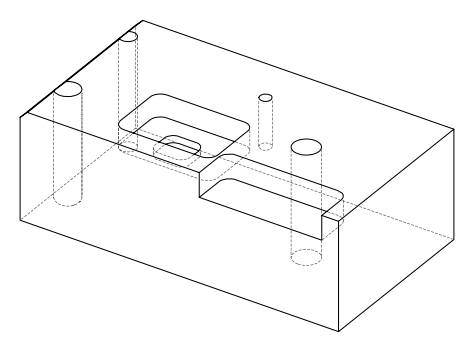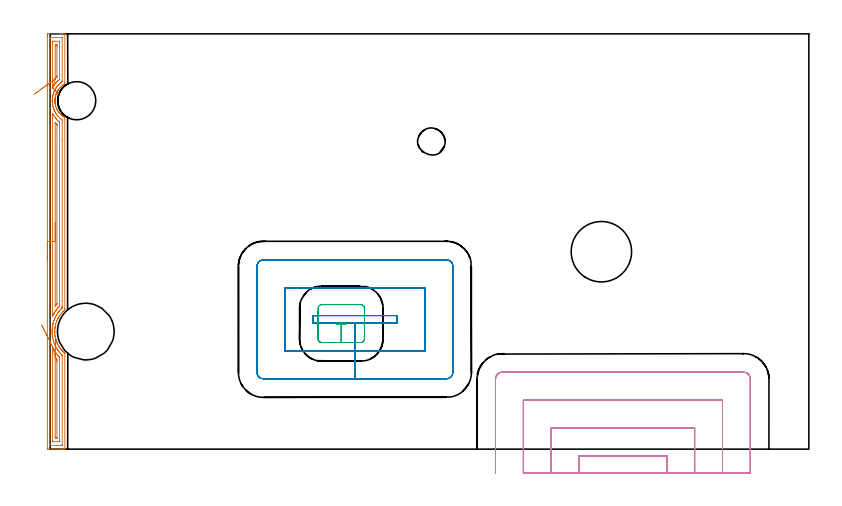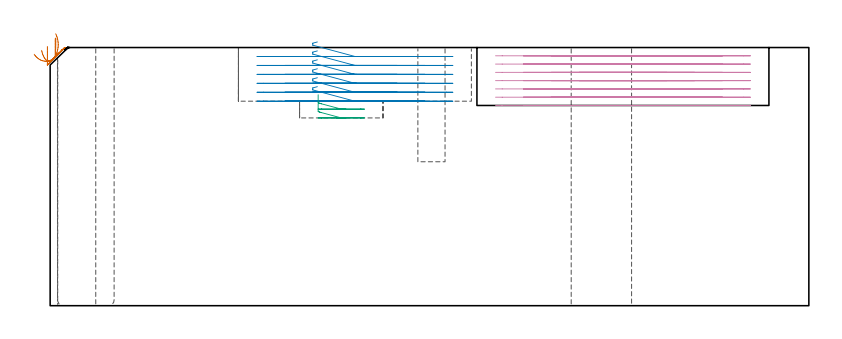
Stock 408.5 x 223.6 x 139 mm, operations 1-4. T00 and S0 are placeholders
(PLAN: 16 operations, 12 tool changes, 44.6 min)
(1 AREA_MILL | FG_CHAMFER_SURFACE | UGT0205_001 | 7.16 min | 9879 mm3)
(2 MILL_RECTANGULAR_POCKET | POCKET_RECTANGULAR_STRAIGHT | UGT0201_094 | Follow Part, ap 5, ae 75% | 8.93 min | 300004 mm3)
(3 MILL_RECTANGULAR_POCKET_1 | POCKET_RECTANGULAR_STRAIGHT_1 | UGT0201_094 | Follow Part, ap 5, ae 75% | 0.77 min | 15224 mm3)
(4 MILL_SLOT | SLOT_PARTIAL_RECTANGULAR | UGT0201_094 | Follow Part, ap 5, ae 75% | 16.83 min | 249659 mm3)
(5 MILL_THROUGH_HOLE_FROM_SOLID_MATERIAL | STEP1HOLE_1 | NXT0201_007 | Circular | 6.24 min | 100979 mm3)
(6 MILL_BLIND_HOLE_FROM_SOLID_MATERIAL | STEP1POCKET | NXT0201_011 | Spiral | 0.85 min | 10301 mm3)
(7 SPOT_DRILL | STEP1HOLE | NXT0321_9005460120000 | 0.05 min | 169 mm3)
(8 SPOT_DRILL_1 | STEP1HOLE_2 | NXT0321_9005460120000 | 0.05 min | 176 mm3)
(9 DRILL_BLIND_HOLE_INTO_CENTER | STEP1HOLE | UGT0301_178 | 0.04 min | 109 mm3)
(10 GUN_DRILL_THROUGH_HOLE | STEP1HOLE | UGT0307_001 | 0.62 min | 2564 mm3)
(11 SPADE_DRILL_TO_ENLARGE_THROUGH_HOLE | STEP1HOLE | UGT0306_003 | 0.58 min | 14142 mm3)
(12 DRILL_TO_ENLARGE_THROUGH_HOLE | STEP1HOLE | UGT0301_050 | 0.6 min | 28696 mm3)
(13 DRILL_BLIND_HOLE_INTO_CENTER_1 | STEP1HOLE_2 | NXT0301_056 | 0.06 min | 549 mm3)
(14 GUN_DRILL_THROUGH_HOLE_1 | STEP1HOLE_2 | UGT0307_005 | 0.64 min | 6810 mm3)
(15 SPADE_DRILL_TO_ENLARGE_THROUGH_HOLE_1 | STEP1HOLE_2 | UGT0306_010 | 0.59 min | 33863 mm3)
(16 DRILL_TO_ENLARGE_THROUGH_HOLE_1 | STEP1HOLE_2 | UGT0301_001 | 0.61 min | 73829 mm3)
(TOOL UGT0205_001 | Chamfer Mill 20 x 3 x 45 deg. | D20 FL50 Z2)
(TOOL UGT0201_094 | End mill 20 mm | D20 FL38 Z4)
(TOOL NXT0201_007 | ENDMILL 25mm [R216.25-25050GCK54P 1620] | D25 R3 FL54 Z5)
(TOOL NXT0201_011 | ENDMILL 12mm [2P460-1200-NA 1630] | D12 FL38 Z6)
(TOOL NXT0321_9005460120000 | NC Spot Drill, 142deg, 12mm, Carbide, Uncoated | D12 PA142 FL30 Z2)
(TOOL UGT0301_178 | Twist Drill 5.4 mm | D5.4 PA118 FL55 Z2)
(TOOL UGT0307_001 | Gun Drill 5 mm | D5 PA130 FL24 Z1)
(TOOL UGT0306_003 | Spade Drill 12.5mm | D12.5 PA132 FL10 Z2)
(TOOL UGT0301_050 | Twist Drill 20.5 mm | D20.5 PA118 FL145 Z2)
(TOOL NXT0301_056 | Carbide Drill 8.5mm [860.1-0850-026A1-MM 2214] | D8.5 PA140 FL47 Z2)
(TOOL UGT0307_005 | Gun Drill 8.3 mm | D8.3 PA130 FL24 Z1)
(TOOL UGT0306_010 | Spade Drill 19.5mm | D19.5 PA132 FL10 Z2)
(TOOL UGT0301_001 | Twist Drill 32.5 mm | D32.5 PA118 FL185 Z2)
(OP 1 AREA_MILL)
G17 G21 G94 G90
T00 M6
G54
G17 G0 G90 X-1.5 Y101.8 S1061 M3
G43 Z149. H0
Z139.6
G94 G1 Y101.838 Z138.728 F250.
Y101.952 Z137.864
Y102.141 Z137.012
Y102.403 Z136.18
Y102.737 Z135.374
Y103.14 Z134.6
Y103.608 Z133.864
Y104.14 Z133.172
Y104.729 Z132.529
Y105.372 Z131.94
Y106.064 Z131.408
Y106.8 Z130.94
Y107.574 Z130.537
Y108.38 Z130.203
Y109.212 Z129.941
Y110.064 Z129.752
Y110.928 Z129.638
Y111.8 Z129.6
Y222.435
X-1.499 Y222.986 Z129.601
X-1.497 Y223.325 Z129.602
X-1.493 Y223.59 Z129.604
X-1.165 Y223.6 Z129.932
X4.946 Z136.04
X5.492 Z136.589
X5.819 Z136.915
X6.365 Z137.461
X6.692 Z137.787
X7.649 Z138.749
X7.777 Y223.597 Z138.869
X7.898 Y223.59 Z138.988
X7.9 Y223.432 Z139.
Y197.087
X7.893 Y196.602 Z138.993
X7.525 Y196.376 Z138.625
X7.118 Y196.126 Z138.214
X7.041 Y196.074 Z138.14
X6.929 Y195.997 Z138.028
X6.478 Y195.656 Z137.577
X6.037 Y195.298 Z137.137
X5.964 Y195.234 Z137.063
X5.528 Y194.81 Z136.626
X5.147 Y194.413 Z136.244
X5.083 Y194.341 Z136.182
X4.726 Y193.9 Z135.825
X4.387 Y193.449 Z135.485
X4.364 Y193.415 Z135.462
X4.255 Y193.254 Z135.353
X4.14 Y193.068 Z135.237
X4.04 Y192.908 Z135.138
X3.835 Y192.557 Z134.934
X3.606 Y192.113 Z134.706
X3.426 Y191.729 Z134.522
X3.395 Y191.664 Z134.491
X3.364 Y191.596 Z134.462
X3.305 Y191.444 Z134.403
X3.244 Y191.282 Z134.339
X3.205 Y191.186 Z134.303
X3.2 Y191.171 Z134.298
X3.06 Y190.772 Z134.158
X2.946 Y190.389 Z134.043
X2.927 Y190.327 Z134.025
X2.813 Y189.88 Z133.912
X2.772 Y189.68 Z133.871
X2.722 Y189.434 Z133.821
X2.663 Y189.05 Z133.757
X2.652 Y188.987 Z133.747
X2.6 Y188.541 Z133.697
X2.594 Y188.457 Z133.691
X2.575 Y188.157 Z133.666
X2.57 Y188.095 Z133.662
X2.56 Y187.857 Z133.656
X2.557 Y187.744 Z133.649
X2.556 Y187.708
X2.553 Y187.65 Z133.648
X2.565 Y187.264 Z133.655
X2.566 Y187.202 Z133.658
X2.579 Y187.001 Z133.67
X2.592 Y186.756 Z133.687
X2.612 Y186.566 Z133.707
X2.633 Y186.371 Z133.727
X2.638 Y186.31 Z133.735
X2.646 Y186.255 Z133.744
X2.704 Y185.863 Z133.804
X2.78 Y185.477 Z133.877
X2.791 Y185.418 Z133.889
X2.9 Y184.971 Z133.997
X3.029 Y184.526 Z134.125
X3.182 Y184.078 Z134.279
X3.35 Y183.633 Z134.45
X3.566 Y183.169 Z134.663
X3.651 Y182.999 Z134.75
X3.782 Y182.741 Z134.881
X4.012 Y182.34 Z135.109
X4.073 Y182.242 Z135.17
X4.256 Y181.945 Z135.353
X4.321 Y181.849 Z135.418
X4.537 Y181.552 Z135.637
X4.652 Y181.397 Z135.748
X4.655 Y181.393 Z135.751
X4.998 Y180.956 Z136.098
X5.146 Y180.788 Z136.245
X5.495 Y180.42 Z136.594
X5.799 Y180.119 Z136.899
X5.855 Y180.064 Z136.955
X6.038 Y179.904 Z137.136
X6.504 Y179.524 Z137.603
X6.692 Y179.381 Z137.789
X6.894 Y179.226 Z137.994
X6.928 Y179.2 Z138.028
X7.129 Y179.072 Z138.224
X7.392 Y178.902 Z138.49
X7.779 Y178.668 Z138.877
X7.822 Y178.64 Z138.918
X7.896 Y178.59 Z138.99
X7.9 Y178.333 Z139.
Y75.631
X7.899 Y74.99 Z138.986
X7.766 Y74.868 Z138.863
X7.655 Y74.768 Z138.753
X7.623 Y74.738 Z138.722
X7.565 Y74.683 Z138.662
X6.928 Y74.088 Z138.028
X6.718 Y73.876 Z137.818
X6.11 Y73.2 Z137.207
X6.058 Y73.143 Z137.157
X6.037 Y73.12 Z137.136
X5.921 Y72.983 Z137.02
X5.577 Y72.542 Z136.676
X5.24 Y72.091 Z136.34
X5.146 Y71.953 Z136.245
X4.946 Y71.64 Z136.046
X4.664 Y71.199 Z135.764
X4.255 Y70.489 Z135.353
X4.159 Y70.306 Z135.257
X4.143 Y70.273 Z135.24
X4.073 Y70.131 Z135.171
X3.94 Y69.862 Z135.04
X3.916 Y69.808 Z135.016
X3.736 Y69.414 Z134.833
X3.552 Y68.969 Z134.647
X3.375 Y68.522 Z134.474
X3.088 Y67.629 Z134.185
X2.909 Y66.948 Z134.007
X2.875 Y66.819 Z133.974
X2.854 Y66.737 Z133.952
X2.674 Y65.845 Z133.77
X2.668 Y65.807 Z133.763
X2.601 Y65.399 Z133.698
X2.547 Y64.952 Z133.646
X2.541 Y64.881 Z133.64
X2.475 Y64.069 Z133.568
X2.474 Y64.021 Z133.566
X2.472 Y63.879 Z133.564
X2.466 Y63.704 Z133.563
X2.465 Y63.581 Z133.557
X2.463 Y63.339 Z133.553
X2.458 Y63.168 Z133.552
X2.459 Y63.162
X2.465 Y62.834 Z133.554
X2.473 Y62.531 Z133.569
X2.49 Y62.275 Z133.588
X2.585 Y61.383 Z133.677
X2.639 Y61.024 Z133.736
X2.698 Y60.649 Z133.793
X2.723 Y60.491 Z133.818
X2.917 Y59.598 Z134.015
X3.165 Y58.706 Z134.264
X3.269 Y58.38 Z134.369
X3.327 Y58.216 Z134.424
X3.363 Y58.11 Z134.463
X3.37 Y58.092 Z134.469
X3.484 Y57.79 Z134.584
X3.61 Y57.483 Z134.707
X3.659 Y57.366 Z134.755
X3.782 Y57.08 Z134.882
X3.853 Y56.921 Z134.951
X4.049 Y56.514 Z135.148
X4.299 Y56.029 Z135.397
X4.364 Y55.915 Z135.462
X4.557 Y55.58 Z135.653
X4.825 Y55.136 Z135.921
X4.983 Y54.89 Z136.081
X5.055 Y54.784 Z136.153
X5.147 Y54.648 Z136.244
X5.436 Y54.244 Z136.534
X5.732 Y53.859 Z136.831
X5.814 Y53.757 Z136.914
X6.038 Y53.48 Z137.136
X6.11 Y53.394 Z137.208
X6.146 Y53.352 Z137.244
X6.533 Y52.926 Z137.631
X6.598 Y52.858 Z137.695
X6.977 Y52.459 Z138.075
X7.129 Y52.317 Z138.226
X7.394 Y52.068 Z138.492
X7.509 Y51.965 Z138.608
X7.679 Y51.813 Z138.779
X7.856 Y51.653 Z138.951
X7.896 Y51.61 Z138.989
X7.9 Y51.518 Z139.
Y0.167
X7.897 Y0.01 Z138.988
X7.777 Y0.003 Z138.869
X7.649 Y0. Z138.749
X7.347 Z138.446
X6.692 Z137.787
X5.492 Z136.589
X4.946 Z136.04
X-1.092 Z130.005
X-1.165 Y0.002 Z129.932
X-1.493 Y0.01 Z129.604
X-1.497 Y0.275 Z129.602
X-1.499 Y0.614 Z129.601
X-1.5 Y0.956 Z129.6
Y111.8
X-0.086 Z131.014
Y220.988
X-0.085 Y221.2 Z131.015
X-0.081 Y221.54 Z131.019
X-0.079 Y221.58 Z131.021
X-0.074 Y221.59 Z131.026
X-0.045 Y221.593 Z131.055
X0.059 Y221.598 Z131.159
X0.19 Y221.6 Z131.29
X6.302 Z137.402
X6.441 Y221.597 Z137.541
X6.47 Y221.594 Z137.57
X6.479 Y221.59 Z137.579
X6.481 Y221.582 Z137.581
X6.484 Y221.549 Z137.584
X6.485 Y221.412 Z137.585
Y198.192
X6.483 Y197.98 Z137.583
X6.481 Y197.939 Z137.581
X6.479 Y197.923 Z137.579
X6.457 Y197.904 Z137.557
X6.372 Y197.839 Z137.472
X6.257 Y197.754 Z137.357
X6.132 Y197.66 Z137.232
X5.819 Y197.42 Z136.919
X5.636 Y197.275 Z136.736
X5.406 Y197.087 Z136.506
X5.16 Y196.868 Z136.26
X4.946 Y196.665 Z136.046
X4.712 Y196.434 Z135.812
X4.476 Y196.194 Z135.576
X4.28 Y195.982 Z135.38
X4.073 Y195.74 Z135.173
X3.878 Y195.501 Z134.978
X3.721 Y195.301 Z134.821
X3.497 Y194.998 Z134.597
X3.2 Y194.578 Z134.3
X3.133 Y194.476 Z134.233
X3.091 Y194.408 Z134.191
X2.805 Y193.919 Z133.905
X2.585 Y193.515 Z133.685
X2.496 Y193.342 Z133.596
X2.327 Y193.001 Z133.427
X2.209 Y192.743 Z133.309
X2.157 Y192.622 Z133.257
X1.957 Y192.107 Z133.057
X1.824 Y191.729 Z132.924
X1.732 Y191.444 Z132.832
X1.555 Y190.836 Z132.655
X1.543 Y190.79 Z132.643
X1.454 Y190.427 Z132.554
X1.373 Y190.025 Z132.473
X1.359 Y189.943 Z132.459
X1.255 Y189.254 Z132.355
X1.231 Y189.05 Z132.331
X1.177 Y188.44 Z132.277
X1.16 Y188.157 Z132.26
X1.144 Y187.58 Z132.244
X1.152 Y187.264 Z132.252
X1.184 Y186.647 Z132.284
X1.208 Y186.371 Z132.308
X1.298 Y185.637 Z132.398
X1.323 Y185.477 Z132.423
X1.454 Y184.77 Z132.554
X1.504 Y184.559 Z132.604
X1.709 Y183.822 Z132.809
X1.749 Y183.691 Z132.849
X1.903 Y183.232 Z133.003
X2.068 Y182.798 Z133.168
X2.143 Y182.61 Z133.243
X2.327 Y182.201 Z133.427
X2.47 Y181.905 Z133.57
X2.62 Y181.606 Z133.72
X2.962 Y181.012 Z134.062
X3.2 Y180.626 Z134.3
X3.56 Y180.119 Z134.66
X4.073 Y179.456 Z135.173
X4.274 Y179.226 Z135.374
X4.946 Y178.534 Z136.046
X5.158 Y178.333 Z136.258
X5.819 Y177.784 Z136.919
X6.256 Y177.44 Z137.356
X6.479 Y177.263 Z137.579
X6.481 Y177.099 Z137.581
X6.485 Y176.759 Z137.585
X6.486 Y166.656 Z137.586
X6.485 Y76.736 Z137.585
Y76.524
X6.481 Y76.184 Z137.581
X6.479 Y76.1 Z137.579
X6.47 Y76.069 Z137.57
X6.448 Y76.045 Z137.548
X6.367 Y75.964 Z137.467
X6.026 Y75.631 Z137.126
X5.923 Y75.525 Z137.023
X5.819 Y75.415 Z136.919
X5.5 Y75.064 Z136.6
X5.208 Y74.738 Z136.308
X5.086 Y74.595 Z136.186
X4.946 Y74.425 Z136.046
X4.694 Y74.103 Z135.794
X4.497 Y73.845 Z135.597
X4.317 Y73.595 Z135.417
X4.073 Y73.248 Z135.173
X3.956 Y73.071 Z135.056
X3.88 Y72.952 Z134.98
X3.616 Y72.526 Z134.716
X3.336 Y72.059 Z134.436
X3.304 Y72.005 Z134.404
X3.285 Y71.972 Z134.385
X3.2 Y71.818 Z134.3
X2.978 Y71.392 Z134.078
X2.866 Y71.166 Z133.966
X2.691 Y70.794 Z133.791
X2.453 Y70.273 Z133.553
X2.43 Y70.22 Z133.53
X2.414 Y70.183 Z133.514
X2.327 Y69.97 Z133.427
X2.165 Y69.545 Z133.265
X2.105 Y69.38 Z133.205
X1.942 Y68.881 Z133.042
X1.816 Y68.487 Z132.916
X1.735 Y68.199 Z132.835
X1.57 Y67.594 Z132.67
X1.556 Y67.541 Z132.656
X1.546 Y67.499 Z132.646
X1.454 Y67.089 Z132.554
X1.389 Y66.767 Z132.489
X1.376 Y66.7 Z132.476
X1.255 Y66.011 Z132.355
X1.222 Y65.807 Z132.322
X1.152 Y65.223 Z132.252
X1.125 Y64.914 Z132.225
X1.082 Y64.401 Z132.182
X1.063 Y64.021 Z132.163
X1.053 Y63.538 Z132.153
X1.049 Y63.128 Z132.149
X1.057 Y62.641 Z132.157
X1.078 Y62.235 Z132.178
X1.126 Y61.677 Z132.226
X1.161 Y61.342 Z132.261
X1.196 Y61.033 Z132.296
X1.248 Y60.659 Z132.348
X1.282 Y60.449 Z132.382
X1.346 Y60.064 Z132.446
X1.443 Y59.567 Z132.543
X1.445 Y59.556 Z132.545
X1.454 Y59.516 Z132.554
X1.664 Y58.663 Z132.764
X1.743 Y58.367 Z132.843
X1.919 Y57.77 Z133.019
X2.166 Y57.041 Z133.266
X2.229 Y56.877 Z133.329
X2.327 Y56.633 Z133.427
X2.607 Y55.984 Z133.707
X2.856 Y55.443 Z133.956
X3.037 Y55.091 Z134.137
X3.2 Y54.784 Z134.3
X3.54 Y54.198 Z134.64
X3.743 Y53.861 Z134.843
X4.073 Y53.342 Z135.173
X4.098 Y53.305 Z135.198
X4.156 Y53.22 Z135.256
X4.765 Y52.411 Z135.865
X4.946 Y52.182 Z136.046
X5.243 Y51.825 Z136.343
X5.516 Y51.518 Z136.616
X5.819 Y51.195 Z136.919
X6.374 Y50.625 Z137.474
X6.457 Y50.538 Z137.557
X6.479 Y50.513 Z137.579
X6.481 Y50.496 Z137.581
X6.484 Y50.455 Z137.584
X6.485 Y50.285 Z137.585
X6.486 Y2.612 Z137.586
X6.485 Y2.4 Z137.585
X6.481 Y2.06 Z137.581
X6.479 Y2.02 Z137.579
X6.474 Y2.01 Z137.574
X6.445 Y2.007 Z137.545
X6.341 Y2.003 Z137.441
X6.21 Y2. Z137.31
X0.098 Z131.198
X-0.041 Y2.003 Z131.059
X-0.07 Y2.006 Z131.03
X-0.079 Y2.01 Z131.021
X-0.081 Y2.018 Z131.019
X-0.084 Y2.051 Z131.016
X-0.085 Y2.188 Z131.015
X-0.086 Y111.8 Z131.014
X1.328 Z132.428
X1.329 Y180.247 Z132.429
X1.33 Y180.376 Z132.43
X1.334 Y180.632 Z132.434
X1.335 Y180.679 Z132.435
X1.349 Y180.659 Z132.449
X1.396 Y180.576 Z132.496
X1.454 Y180.472 Z132.554
X1.652 Y180.119 Z132.752
X1.929 Y179.633 Z133.029
X2.19 Y179.226 Z133.29
X2.327 Y179.031 Z133.427
X2.846 Y178.333 Z133.946
X3.2 Y177.882 Z134.3
X3.606 Y177.44 Z134.706
X4.073 Y176.959 Z135.173
X4.516 Y176.547 Z135.616
X4.946 Y176.179 Z136.046
X5.011 Y176.122 Z136.111
X5.043 Y176.091 Z136.143
X5.057 Y176.076 Z136.157
X5.064 Y176.037 Z136.164
X5.069 Y175.782 Z136.169
X5.071 Y175.654 Z136.171
Y77.417
X5.07 Y77.29 Z136.17
X5.066 Y77.162 Z136.166
X5.064 Y77.131 Z136.164
X5.055 Y77.117 Z136.155
X5.027 Y77.083 Z136.127
X4.525 Y76.524 Z135.625
X4.312 Y76.28 Z135.412
X4.073 Y75.999 Z135.173
X3.91 Y75.798 Z135.01
X3.78 Y75.631 Z134.88
X3.2 Y74.851 Z134.3
X3.153 Y74.786 Z134.253
X3.121 Y74.738 Z134.221
X2.806 Y74.248 Z133.906
X2.549 Y73.845 Z133.649
X2.464 Y73.705 Z133.564
X2.327 Y73.471 Z133.427
X2.141 Y73.142 Z133.241
X2.036 Y72.952 Z133.136
X1.832 Y72.565 Z132.932
X1.582 Y72.059 Z132.682
X1.336 Y71.541 Z132.436
X1.333 Y71.674 Z132.433
X1.33 Y71.931 Z132.43
X1.329 Y72.059 Z132.429
X1.328 Y72.187 Z132.428
Y111.8
X2.743 Z133.843
Y175.228
X2.745 Y175.654 Z133.845
X2.747 Y175.814 Z133.847
X2.748 Y175.821 Z133.848
X2.758 Y175.815 Z133.858
X2.815 Y175.763 Z133.915
X3.591 Y174.999 Z134.691
X3.63 Y174.957 Z134.73
X3.648 Y174.937 Z134.748
X3.65 Y174.915 Z134.75
X3.653 Y174.761 Z134.753
X3.657 Y174.294 Z134.757
Y78.31
X3.655 Y78.193 Z134.755
X3.653 Y78.136 Z134.753
X3.65 Y78.111 Z134.75
X3.635 Y78.091 Z134.735
X3.534 Y77.969 Z134.634
X3.2 Y77.58 Z134.3
X3.127 Y77.492 Z134.227
X2.792 Y77.084 Z133.892
X2.749 Y77.035 Z133.849
X2.747 Y77.095 Z133.847
X2.744 Y77.201 Z133.844
X2.743 Y77.317 Z133.843
Y77.417
Y111.8
Y112.672 Z133.881
Y113.536 Z133.995
Y114.388 Z134.183
Y115.22 Z134.446
Y116.026 Z134.78
Y116.8 Z135.182
Y117.536 Z135.651
Y118.228 Z136.182
Y118.871 Z136.772
Y119.46 Z137.415
Y119.992 Z138.107
Y120.46 Z138.843
Y120.863 Z139.617
Y121.197 Z140.422
Y121.459 Z141.255
Y121.648 Z142.106
Y121.762 Z142.971
Y121.8 Z143.843
G0 Z149.
X-4.584 Y66.867
Z137.474
G1 X-4.409 Y66.517 Z136.694
X-4.204 Y66.108 Z135.951
X-3.971 Y65.643 Z135.251
X-3.711 Y65.124 Z134.599
X-3.427 Y64.557 Z134.
X-3.12 Y63.946 Z133.459
X-2.794 Y63.295 Z132.979
X-2.45 Y62.608 Z132.565
X-2.091 Y61.892 Z132.219
X-1.72 Y61.152 Z131.944
X-1.339 Y60.393 Z131.742
X-0.953 Y59.622 Z131.616
X-0.562 Y58.843 Z131.564
X-0.171 Y58.064 Z131.589
X0.217 Y57.289 Z131.69
X0.6 Y56.525 Z131.866
X0.974 Y55.778 Z132.116
X1.338 Y55.053 Z132.438
X1.753 Y54.198 Z132.853
X1.95 Y53.812 Z133.05
X2.226 Y53.305 Z133.326
X2.327 Y53.128 Z133.427
X2.764 Y52.411 Z133.864
X3.2 Y51.759 Z134.3
X3.374 Y51.518 Z134.474
X3.939 Y50.763 Z135.039
X4.05 Y50.625 Z135.15
X4.073 Y50.598 Z135.173
X4.47 Y50.141 Z135.57
X4.835 Y49.732 Z135.935
X4.946 Y49.609 Z136.046
X5.037 Y49.507 Z136.137
X5.057 Y49.484 Z136.157
X5.064 Y49.394 Z136.164
X5.068 Y49.224 Z136.168
X5.071 Y48.967 Z136.171
Y4.951
X5.069 Y4.186 Z136.169
X5.067 Y4.062 Z136.167
X5.065 Y4.023 Z136.165
X5.036 Y4.01 Z136.136
X4.946 Y4.008 Z136.046
X4.255 Y4.001 Z135.355
X1.454 Z132.554
X1.393 Y4.002 Z132.493
X1.346 Y4.007 Z132.446
X1.336 Y4.01 Z132.436
X1.333 Y4.023 Z132.433
X1.331 Y4.058 Z132.431
X1.329 Y4.186 Z132.429
Y4.314
Y54.711
X1.331 Y54.881 Z132.431
X1.335 Y55.017 Z132.435
X1.338 Y55.053 Z132.438
X2.749 Y49.566 Z133.849
X3.65 Y48.484 Z134.75
X3.653 Y48.375 Z134.753
X3.656 Y47.946 Z134.756
X3.657 Y47.479 Z134.757
Y47.053
X3.656 Y6.242 Z134.756
X3.654 Y6.117 Z134.754
X3.65 Y6.036 Z134.75
X3.644 Y6.01 Z134.744
X3.622 Y6.008 Z134.722
X3.2 Y6. Z134.3
X3.173 Z134.273
X2.786 Y6.01 Z133.886
X2.749 Y6.015 Z133.849
X2.746 Y6.045 Z133.846
X2.744 Y6.091 Z133.844
X2.743 Y6.136 Z133.843
Y6.44
Y48.839
X2.744 Y49.306 Z133.844
X2.746 Y49.463 Z133.846
X2.749 Y49.566 Z133.849
X2.775 Y50.436 Z133.913
X2.8 Y51.297 Z134.052
X2.825 Y52.142 Z134.266
X2.849 Y52.966 Z134.553
X2.873 Y53.761 Z134.91
X2.895 Y54.522 Z135.336
X2.917 Y55.244 Z135.826
X2.937 Y55.92 Z136.377
X2.955 Y56.545 Z136.985
X2.972 Y57.115 Z137.645
X2.987 Y57.625 Z138.353
X3. Y58.072 Z139.102
X3.011 Y58.451 Z139.888
X3.02 Y58.761 Z140.703
X3.027 Y58.999 Z141.542
X3.032 Y59.162 Z142.399
X3.035 Y59.251 Z143.267
Y59.263 Z144.139
G0 Z149.
X2.968 Y192.964
Z146.401
G1 X3.314 Y192.632 Z145.672
X3.613 Y192.346 Z144.904
X3.862 Y192.107 Z144.103
X4.06 Y191.917 Z143.275
X4.205 Y191.778 Z142.426
X4.296 Y191.69 Z141.563
X4.333 Y191.655 Z140.692
X4.314 Y191.673 Z139.82
X4.241 Y191.743 Z138.954
X4.114 Y191.865 Z138.099
X3.933 Y192.039 Z137.264
X3.7 Y192.262 Z136.453
X3.418 Y192.533 Z135.673
X3.087 Y192.85 Z134.931
X2.711 Y193.21 Z134.231
X2.292 Y193.612 Z133.58
X1.834 Y194.051 Z132.981
X1.34 Y194.524 Z132.44
X1.333 Y194.532 Z132.433
X1.331 Y194.534 Z132.431
X1.329 Y195.301 Z132.429
X1.328 Y195.429 Z132.428
X1.329 Y218.649 Z132.429
X1.331 Y219.414 Z132.431
X1.333 Y219.538 Z132.433
X1.335 Y219.577 Z132.435
X1.364 Y219.59 Z132.464
X1.454 Y219.592 Z132.554
X2.145 Y219.599 Z133.245
X4.946 Z136.046
X5.007 Y219.598 Z136.107
X5.054 Y219.593 Z136.154
X5.064 Y219.59 Z136.164
X5.067 Y219.577 Z136.167
X5.069 Y219.542 Z136.169
X5.071 Y219.414 Z136.171
Y219.286
Y199.639
X5.069 Y199.51 Z136.169
X5.064 Y199.254 Z136.164
X5.058 Y199.126 Z136.158
X5.026 Y199.097 Z136.126
X4.946 Y199.027 Z136.046
X4.763 Y198.873 Z135.863
X4.39 Y198.545 Z135.49
X4.073 Y198.246 Z135.173
X3.94 Y198.116 Z135.04
X3.806 Y197.98 Z134.906
X3.51 Y197.664 Z134.61
X3.2 Y197.316 Z134.3
X3.096 Y197.193 Z134.196
X3.011 Y197.087 Z134.111
X2.354 Y196.222 Z133.454
X2.331 Y196.19 Z133.431
X2.327 Y196.183 Z133.427
X1.987 Y195.649 Z133.087
X1.777 Y195.301 Z132.877
X1.657 Y195.093 Z132.757
X1.34 Y194.524 Z132.44
X2.747 Y199.379 Z133.847
Y199.383
X2.744 Y199.432 Z133.844
X2.743 Y199.48 Z133.843
Y199.766
Y217.202
X2.744 Y217.358 Z133.844
X2.746 Y217.483 Z133.846
X2.75 Y217.564 Z133.85
X2.756 Y217.59 Z133.856
X3.227 Y217.6 Z134.327
X3.614 Y217.59 Z134.714
X3.651 Y217.585 Z134.751
X3.654 Y217.555 Z134.754
X3.656 Y217.509 Z134.756
X3.657 Y217.464 Z134.757
Y217.16
Y201.127
X3.656 Y200.66 Z134.756
X3.653 Y200.426 Z134.753
X3.65 Y200.31 Z134.75
X3.641 Y200.265 Z134.741
X3.137 Y199.766 Z134.237
X2.804 Y199.429 Z133.904
X2.761 Y199.389 Z133.861
X2.747 Y199.379 Z133.847
X2.181 Y198.963 Z133.33
X1.581 Y198.522 Z132.876
X0.951 Y198.059 Z132.489
X0.296 Y197.578 Z132.171
X-0.378 Y197.083 Z131.925
X-1.067 Y196.576 Z131.753
X-1.766 Y196.063 Z131.657
X-2.469 Y195.546 Z131.636
X-3.171 Y195.031 Z131.691
X-3.866 Y194.52 Z131.822
X-4.549 Y194.018 Z132.028
X-5.215 Y193.529 Z132.306
X-5.859 Y193.056 Z132.656
X-6.476 Y192.602 Z133.074
X-7.062 Y192.172 Z133.558
X-7.611 Y191.769 Z134.102
X-8.12 Y191.395 Z134.704
X-8.584 Y191.054 Z135.359
G0 Z149.
M5
M2
(OP 2 MILL_RECTANGULAR_POCKET)
G17 G21 G94 G90
T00 M6
G54
G17 G0 G90 X143.872 Y71.9 S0 M3
G43 Z149. H0
Z142.
G94 G1 X141.4 Z141.337 F250.
Y67.9 Z140.266
X164.1 Z134.183
X186.8 F500.
Y71.9
X141.4
Y67.9
X164.1
Y52.9
X201.8
Y86.9
X126.4
Y52.9
X164.1
Y37.9
X213.4
G3 X216.8 Y41.3 R3.4
G1 Y98.5
G3 X213.4 Y101.9 R3.4
G1 X114.8
G3 X111.4 Y98.5 R3.4
G1 Y41.3
G3 X114.8 Y37.9 R3.4
G1 X164.1
X165.1
G0 X143.872 Y71.9 Z137.183
G1 X141.4 Z136.521 F250.
Y67.9 Z135.449
X164.1 Z129.367
X186.8 F500.
Y71.9
X141.4
Y67.9
X164.1
Y52.9
X201.8
Y86.9
X126.4
Y52.9
X164.1
Y37.9
X213.4
G3 X216.8 Y41.3 R3.4
G1 Y98.5
G3 X213.4 Y101.9 R3.4
G1 X114.8
G3 X111.4 Y98.5 R3.4
G1 Y41.3
G3 X114.8 Y37.9 R3.4
G1 X164.1
X165.1
G0 X143.872 Y71.9 Z132.367
G1 X141.4 Z131.704 F250.
Y67.9 Z130.632
X164.1 Z124.55
X186.8 F500.
Y71.9
X141.4
Y67.9
X164.1
Y52.9
X201.8
Y86.9
X126.4
Y52.9
X164.1
Y37.9
X213.4
G3 X216.8 Y41.3 R3.4
G1 Y98.5
G3 X213.4 Y101.9 R3.4
G1 X114.8
G3 X111.4 Y98.5 R3.4
G1 Y41.3
G3 X114.8 Y37.9 R3.4
G1 X164.1
X165.1
G0 X143.872 Y71.9 Z127.55
G1 X141.4 Z126.888 F250.
Y67.9 Z125.816
X164.1 Z119.733
X186.8 F500.
Y71.9
X141.4
Y67.9
X164.1
Y52.9
X201.8
Y86.9
X126.4
Y52.9
X164.1
Y37.9
X213.4
G3 X216.8 Y41.3 R3.4
G1 Y98.5
G3 X213.4 Y101.9 R3.4
G1 X114.8
G3 X111.4 Y98.5 R3.4
G1 Y41.3
G3 X114.8 Y37.9 R3.4
G1 X164.1
X165.1
G0 X143.872 Y71.9 Z122.733
G1 X141.4 Z122.071 F250.
Y67.9 Z120.999
X164.1 Z114.917
X186.8 F500.
Y71.9
X141.4
Y67.9
X164.1
Y52.9
X201.8
Y86.9
X126.4
Y52.9
X164.1
Y37.9
X213.4
G3 X216.8 Y41.3 R3.4
G1 Y98.5
G3 X213.4 Y101.9 R3.4
G1 X114.8
G3 X111.4 Y98.5 R3.4
G1 Y41.3
G3 X114.8 Y37.9 R3.4
G1 X164.1
X165.1
G0 X143.872 Y71.9 Z117.917
G1 X141.4 Z117.254 F250.
Y67.9 Z116.182
X164.1 Z110.1
X186.8 F500.
Y71.9
X141.4
Y67.9
X164.1
Y52.9
X201.8
Y86.9
X126.4
Y52.9
X164.1
Y37.9
X213.4
G3 X216.8 Y41.3 R3.4
G1 Y98.5
G3 X213.4 Y101.9 R3.4
G1 X114.8
G3 X111.4 Y98.5 R3.4
G1 Y41.3
G3 X114.8 Y37.9 R3.4
G1 X164.1
X165.1
G0 Z149.
M5
M2
(OP 3 MILL_RECTANGULAR_POCKET_1)
G17 G21 G94 G90
T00 M6
G54
G17 G0 G90 X144.3 Y74.639 S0 M3
G43 Z149. H0
Z113.575
G94 G1 Y59.162 Z109.428 F250.
X144.367 Y58.781 Z109.324
X144.51 Y58.421 Z109.22
X144.723 Y58.097 Z109.116
X144.997 Y57.823 Z109.013
X145.321 Y57.61 Z108.909
X145.681 Y57.467 Z108.805
X146.062 Y57.4 Z108.701
X156.75 Z105.837
Y67.4
X159.2 F500.
Y67.8
X154.3
Y67.4
X156.75
Y57.4
X167.3
G3 X169.2 Y59.3 R1.9
G1 Y75.9
G3 X167.3 Y77.8 R1.9
G1 X146.2
G3 X144.3 Y75.9 R1.9
G1 Y59.3
G3 X146.2 Y57.4 R1.9
G1 X156.75
X157.75
G0 X144.3 Y74.639 Z108.837
G1 Y59.162 Z104.69 F250.
X144.367 Y58.781 Z104.587
X144.51 Y58.421 Z104.483
X144.723 Y58.097 Z104.379
X144.997 Y57.823 Z104.275
X145.321 Y57.61 Z104.171
X145.681 Y57.467 Z104.068
X146.062 Y57.4 Z103.964
X156.75 Z101.1
Y67.4
X159.2 F500.
Y67.8
X154.3
Y67.4
X156.75
Y57.4
X167.3
G3 X169.2 Y59.3 R1.9
G1 Y75.9
G3 X167.3 Y77.8 R1.9
G1 X146.2
G3 X144.3 Y75.9 R1.9
G1 Y59.3
G3 X146.2 Y57.4 R1.9
G1 X156.75
X157.75
G0 Z149.
M5
M2
(OP 4 MILL_SLOT)
G17 G21 G94 G90
T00 M6
G54
G17 G0 G90 X332. Y-13. S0 M3
G43 Z149. H0
Z134.543
G94 G1 Y-10. F250.
Y-3.6 F500.
X284.8
Y-10.
Y-13. F250.
X347.
Y-10.
Y11.4 F500.
X269.8
Y-10.
Y-13. F250.
X362.
Y-10.
Y26.4 F500.
X254.8
Y-10.
Y-13. F250.
X377.
Y-10.
Y37.8 F500.
G3 X373.4 Y41.4 R3.6
G1 X243.4
G3 X239.8 Y37.8 R3.6
G1 Y-10.
Y-13. F250.
G0 X332. Z130.086
G1 Y-10.
Y-3.6 F500.
X284.8
Y-10.
Y-13. F250.
X347.
Y-10.
Y11.4 F500.
X269.8
Y-10.
Y-13. F250.
X362.
Y-10.
Y26.4 F500.
X254.8
Y-10.
Y-13. F250.
X377.
Y-10.
Y37.8 F500.
G3 X373.4 Y41.4 R3.6
G1 X243.4
G3 X239.8 Y37.8 R3.6
G1 Y-10.
Y-13. F250.
G0 X332. Z125.629
G1 Y-10.
Y-3.6 F500.
X284.8
Y-10.
Y-13. F250.
X347.
Y-10.
Y11.4 F500.
X269.8
Y-10.
Y-13. F250.
X362.
Y-10.
Y26.4 F500.
X254.8
Y-10.
Y-13. F250.
X377.
Y-10.
Y37.8 F500.
G3 X373.4 Y41.4 R3.6
G1 X243.4
G3 X239.8 Y37.8 R3.6
G1 Y-10.
Y-13. F250.
G0 X332. Z121.171
G1 Y-10.
Y-3.6 F500.
X284.8
Y-10.
Y-13. F250.
X347.
Y-10.
Y11.4 F500.
X269.8
Y-10.
Y-13. F250.
X362.
Y-10.
Y26.4 F500.
X254.8
Y-10.
Y-13. F250.
X377.
Y-10.
Y37.8 F500.
G3 X373.4 Y41.4 R3.6
G1 X243.4
G3 X239.8 Y37.8 R3.6
G1 Y-10.
Y-13. F250.
G0 X332. Z116.714
G1 Y-10.
Y-3.6 F500.
X284.8
Y-10.
Y-13. F250.
X347.
Y-10.
Y11.4 F500.
X269.8
Y-10.
Y-13. F250.
X362.
Y-10.
Y26.4 F500.
X254.8
Y-10.
Y-13. F250.
X377.
Y-10.
Y37.8 F500.
G3 X373.4 Y41.4 R3.6
G1 X243.4
G3 X239.8 Y37.8 R3.6
G1 Y-10.
Y-13. F250.
G0 X332. Z112.257
G1 Y-10.
Y-3.6 F500.
X284.8
Y-10.
Y-13. F250.
X347.
Y-10.
Y11.4 F500.
X269.8
Y-10.
Y-13. F250.
X362.
Y-10.
Y26.4 F500.
X254.8
Y-10.
Y-13. F250.
X377.
Y-10.
Y37.8 F500.
G3 X373.4 Y41.4 R3.6
G1 X243.4
G3 X239.8 Y37.8 R3.6
G1 Y-10.
Y-13. F250.
G0 X332. Z107.8
G1 Y-10.
Y-3.6 F500.
X284.8
Y-10.
Y-13. F250.
X347.
Y-10.
Y11.4 F500.
X269.8
Y-10.
Y-13. F250.
X362.
Y-10.
Y26.4 F500.
X254.8
Y-10.
Y-13. F250.
X377.
Y-10.
Y37.8 F500.
G3 X373.4 Y41.4 R3.6
G1 X243.4
G3 X239.8 Y37.8 R3.6
G1 Y-10.
Y-13. F250.
G0 Z149.
M5
M2
